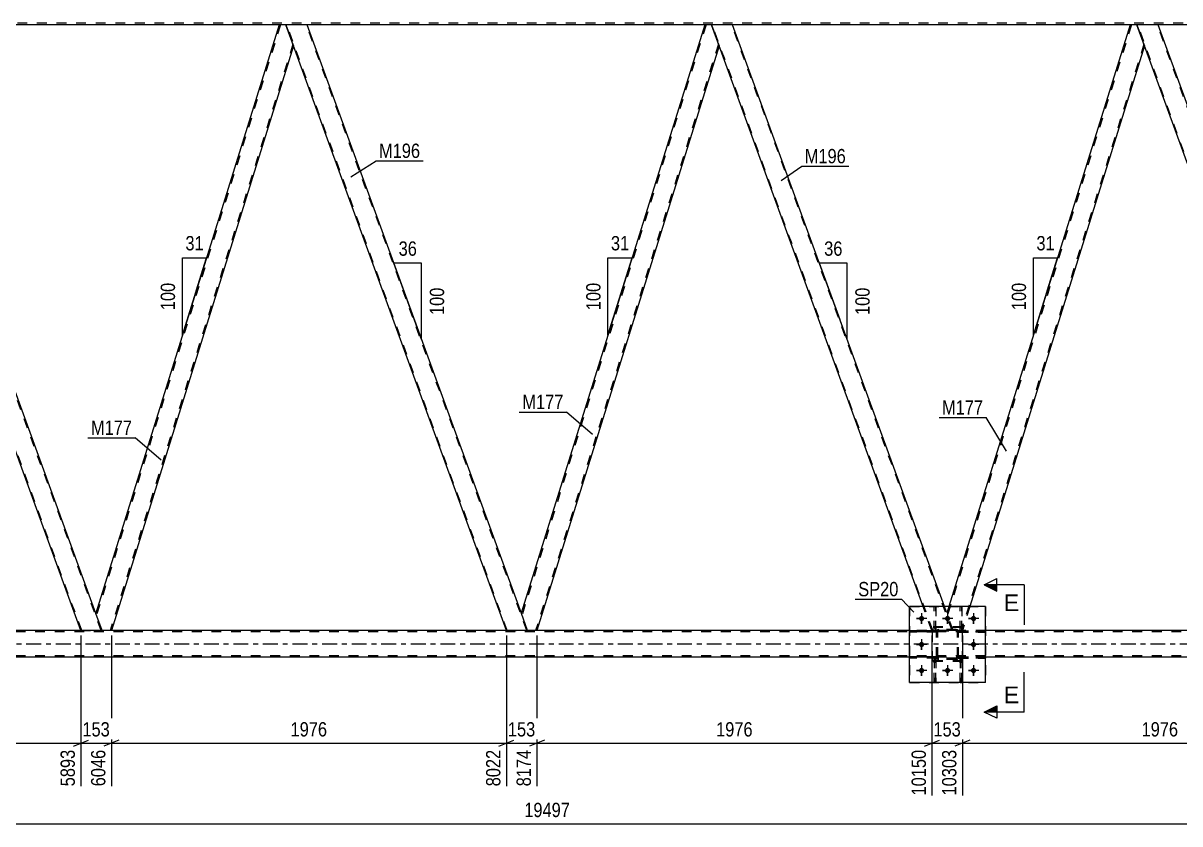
# Model space of a CAD drawing. Header units: millimetres. Extents: x 0 to 841, y 0 to 594.
# Drawn here: x 308 to 539.4, y 267.1 to 427.3 of the extents above; entities that cross this region are included whole.
import ezdxf

# ---------------------------------------------------------------- set-up
doc = ezdxf.new("R2010")
doc.units = ezdxf.units.MM
doc.linetypes.add('DXK_LINE_DOT2', pattern=[3.9198, 1.9599, -1.9599])
doc.linetypes.add('DXK_LINE_DOT3', pattern=[5.9187, 2.979, -0.9799, 0.9799, -0.9799])
doc.styles.add('Arial', font='ARIAL.TTF', dxfattribs={"height": 0.2})
doc.styles.add('Arial Narrow', font='ARIALN.TTF', dxfattribs={"height": 0.2})

# ---------------------------------------------------------------- blocks, each defined once
blk = doc.blocks.new('Part-103641004-3697 - 3414')
at = {"color": 7, "linetype": 'DXK_LINE_DOT2'}
for p, q in [((490.58, 300.2), (490.26, 300.2)), ((490.26, 300.2), (490.26, 295.37)), ((490.26, 299.6), (490.58, 299.6)), ((490.58, 295.37), (490.58, 300.2)), ((490.26, 295.37), (490.58, 295.37))]:
    blk.add_line(p, q, dxfattribs=at)
blk = doc.blocks.new('Part-103641004-3711 - 3414')
at = {"color": 7, "linetype": 'DXK_LINE_DOT2'}
for p, q in [((500.51, 305.73), (495.11, 305.73)), ((495.11, 305.73), (495.11, 305.41)), ((495.71, 305.41), (495.71, 305.73)), ((500.51, 305.41), (500.51, 305.73)), ((495.11, 305.41), (500.51, 305.41))]:
    blk.add_line(p, q, dxfattribs=at)
blk = doc.blocks.new('Part-103641004-3594 - 3414')
at = {"color": 2, "linetype": 'Continuous'}
for p, q in [((279.64, 426.97), (275.38, 426.97)), ((322.51, 309.17), (279.64, 426.97)), ((319.5, 305.75), (276.91, 422.77))]:
    blk.add_line(p, q, dxfattribs=at)
at = {"color": 7, "linetype": 'DXK_LINE_DOT2'}
for p, q in [((275.38, 426.97), (276.91, 422.77)), ((319.67, 305.75), (275.55, 426.97)), ((323.59, 305.75), (279.47, 426.97)), ((323.76, 305.75), (322.51, 309.17)), ((319.5, 305.75), (323.76, 305.75))]:
    blk.add_line(p, q, dxfattribs=at)
blk = doc.blocks.new('Part-103641004-3609 - 3414')
at = {"color": 2, "linetype": 'Continuous'}
for p, q in [((449.91, 426.97), (445.65, 426.97)), ((492.27, 310.57), (449.91, 426.97)), ((488.02, 310.57), (447.18, 422.77))]:
    blk.add_line(p, q, dxfattribs=at)
at = {"color": 7, "linetype": 'DXK_LINE_DOT2'}
for p, q in [((445.65, 426.97), (447.18, 422.77)), ((489.94, 305.75), (445.82, 426.97)), ((493.86, 305.75), (449.74, 426.97)), ((489.77, 305.75), (488.02, 310.57)), ((494.03, 305.75), (492.27, 310.57)), ((494.03, 305.75), (489.77, 305.75))]:
    blk.add_line(p, q, dxfattribs=at)
blk = doc.blocks.new('Part-103641004-3629 - 3414')
at = {"color": 2, "linetype": 'Continuous'}
for p, q in [((364.77, 426.97), (360.52, 426.97)), ((407.65, 309.17), (364.77, 426.97)), ((404.64, 305.75), (362.04, 422.77))]:
    blk.add_line(p, q, dxfattribs=at)
at = {"color": 7, "linetype": 'DXK_LINE_DOT2'}
for p, q in [((360.52, 426.97), (362.04, 422.77)), ((404.81, 305.75), (360.69, 426.97)), ((408.72, 305.75), (364.6, 426.97)), ((408.89, 305.75), (407.65, 309.17)), ((404.64, 305.75), (408.89, 305.75))]:
    blk.add_line(p, q, dxfattribs=at)
blk = doc.blocks.new('Part-103641004-3634 - 3414')
at = {"color": 2, "linetype": 'Continuous'}
for p, q in [((359.2, 426.97), (322.49, 309.22)), ((360.52, 426.97), (359.2, 426.97)), ((362.04, 422.77), (360.52, 426.97)), ((362.06, 422.72), (325.6, 305.75)), ((323.76, 305.75), (322.51, 309.17))]:
    blk.add_line(p, q, dxfattribs=at)
at = {"color": 7, "linetype": 'DXK_LINE_DOT2'}
for p, q in [((359.45, 426.97), (322.63, 308.85)), ((361.93, 423.09), (325.35, 305.75)), ((362.06, 422.72), (362.04, 422.77)), ((362.06, 422.72), (362.04, 422.77)), ((322.49, 309.22), (322.51, 309.17)), ((325.6, 305.75), (323.76, 305.75))]:
    blk.add_line(p, q, dxfattribs=at)
blk = doc.blocks.new('Part-103641004-3636 - 3414')
at = {"color": 7, "linetype": 'DXK_LINE_DOT2'}
for p, q in [((485.31, 310.57), (500.51, 310.57)), ((485.31, 310.57), (485.31, 295.37)), ((500.51, 310.57), (500.51, 295.37)), ((485.31, 295.37), (500.51, 295.37))]:
    blk.add_line(p, q, dxfattribs=at)
blk = doc.blocks.new('Part-103641004-3646 - 3414')
at = {"color": 2, "linetype": 'Continuous'}
for p, q in [((444.33, 426.97), (407.63, 309.22)), ((445.65, 426.97), (444.33, 426.97)), ((447.18, 422.77), (445.65, 426.97)), ((447.2, 422.72), (410.74, 305.75)), ((408.89, 305.75), (407.65, 309.17))]:
    blk.add_line(p, q, dxfattribs=at)
at = {"color": 7, "linetype": 'DXK_LINE_DOT2'}
for p, q in [((444.58, 426.97), (407.76, 308.85)), ((447.06, 423.09), (410.49, 305.75)), ((447.2, 422.72), (447.18, 422.77)), ((447.2, 422.72), (447.18, 422.77)), ((407.63, 309.22), (407.65, 309.17)), ((410.74, 305.75), (408.89, 305.75))]:
    blk.add_line(p, q, dxfattribs=at)
blk = doc.blocks.new('Part-103641004-3679 - 3414')
at = {"color": 7, "linetype": 'DXK_LINE_DOT2'}
for p, q in [((495.46, 295.37), (495.46, 300.2)), ((495.46, 300.2), (495.78, 300.2)), ((495.46, 299.6), (495.78, 299.6)), ((495.78, 300.2), (495.78, 295.37)), ((495.78, 295.37), (495.46, 295.37))]:
    blk.add_line(p, q, dxfattribs=at)
blk = doc.blocks.new('Bolt-103641004-3698 - 3414')
at = {"linetype": 'Continuous'}
for points in [[(488.23, 308.17, -1), (487.19, 308.17, -1)], [(493.43, 308.17, -1), (492.39, 308.17, -1)], [(498.63, 308.17, -1), (497.59, 308.17, -1)], [(488.23, 302.97, -1), (487.19, 302.97, -1)], [(498.63, 302.97, -1), (497.59, 302.97, -1)], [(488.23, 297.77, -1), (487.19, 297.77, -1)], [(493.43, 297.77, -1), (492.39, 297.77, -1)], [(498.63, 297.77, -1), (497.59, 297.77, -1)]]:
    blk.add_hatch(color=1, dxfattribs=at).paths.add_polyline_path(points)
at = {"color": 1, "linetype": 'Continuous'}
for p, q in [((488.75, 308.17), (486.67, 308.17)), ((487.71, 309.21), (487.71, 307.13)), ((493.95, 308.17), (491.87, 308.17)), ((492.91, 309.21), (492.91, 307.13)), ((499.15, 308.17), (497.07, 308.17)), ((498.11, 309.21), (498.11, 307.13)), ((487.71, 304.01), (487.71, 301.93)), ((498.11, 304.01), (498.11, 301.93)), ((488.75, 302.97), (486.67, 302.97)), ((499.15, 302.97), (497.07, 302.97)), ((487.71, 298.81), (487.71, 296.73)), ((492.91, 298.81), (492.91, 296.73)), ((498.11, 298.81), (498.11, 296.73)), ((488.75, 297.77), (486.67, 297.77)), ((493.95, 297.77), (491.87, 297.77)), ((499.15, 297.77), (497.07, 297.77))]:
    blk.add_line(p, q, dxfattribs=at)
blk = doc.blocks.new('Part-103641004-3708 - 3414')
at = {"color": 7, "linetype": 'DXK_LINE_DOT2'}
for p, q in [((500.51, 300.53), (495.11, 300.53)), ((495.11, 300.53), (495.11, 300.21)), ((495.11, 300.21), (500.51, 300.21)), ((495.71, 300.21), (495.71, 300.53)), ((500.51, 300.21), (500.51, 300.53))]:
    blk.add_line(p, q, dxfattribs=at)
blk = doc.blocks.new('Part-103641004-3728 - 3414')
at = {"color": 7, "linetype": 'DXK_LINE_DOT2'}
for p, q in [((495.78, 300.2), (495.46, 300.2)), ((495.46, 300.2), (495.46, 295.37)), ((495.46, 299.6), (495.78, 299.6)), ((495.78, 295.37), (495.78, 300.2)), ((495.46, 295.37), (495.78, 295.37))]:
    blk.add_line(p, q, dxfattribs=at)
blk = doc.blocks.new('Part-103641004-3854 - 3414')
at = {"color": 7, "linetype": 'DXK_LINE_DOT2'}
for p, q in [((495.91, 306.37), (489.91, 306.37)), ((489.91, 299.57), (489.91, 306.37)), ((495.91, 299.57), (495.91, 306.37)), ((495.91, 299.57), (489.91, 299.57))]:
    blk.add_line(p, q, dxfattribs=at)
blk = doc.blocks.new('Part-103641004-3739 - 3414')
at = {"color": 7, "linetype": 'DXK_LINE_DOT2'}
for p, q in [((495.46, 305.72), (495.46, 310.57)), ((495.46, 310.57), (495.78, 310.57)), ((495.78, 310.57), (495.78, 305.72)), ((495.46, 306.32), (495.78, 306.32)), ((495.78, 305.72), (495.46, 305.72))]:
    blk.add_line(p, q, dxfattribs=at)
blk = doc.blocks.new('Part-103641004-3876 - 3414')
at = {"color": 7, "linetype": 'DXK_LINE_DOT2'}
for p, q in [((529.72, 426.97), (492.9, 308.85)), ((532.2, 423.09), (495.62, 305.75)), ((532.33, 422.72), (532.31, 422.77)), ((532.33, 422.72), (532.31, 422.77)), ((493.18, 310.57), (492.76, 309.22)), ((497.37, 310.57), (495.87, 305.75)), ((494.03, 305.75), (492.76, 309.22)), ((495.87, 305.75), (494.03, 305.75))]:
    blk.add_line(p, q, dxfattribs=at)
at = {"color": 2, "linetype": 'Continuous'}
for p, q in [((529.47, 426.97), (493.18, 310.57)), ((530.78, 426.97), (529.47, 426.97)), ((532.31, 422.77), (530.78, 426.97)), ((532.33, 422.72), (497.37, 310.57))]:
    blk.add_line(p, q, dxfattribs=at)
blk = doc.blocks.new('Part-103641004-3771 - 3414')
at = {"color": 7, "linetype": 'DXK_LINE_DOT2'}
for p, q in [((490.71, 305.73), (485.31, 305.73)), ((485.31, 305.73), (485.31, 305.41)), ((490.11, 305.41), (490.11, 305.73)), ((490.71, 305.41), (490.71, 305.73)), ((490.71, 305.41), (485.31, 305.41))]:
    blk.add_line(p, q, dxfattribs=at)
blk = doc.blocks.new('Part-103641004-3786 - 3414')
at = {"color": 7, "linetype": 'DXK_LINE_DOT2'}
for p, q in [((490.71, 300.53), (485.31, 300.53)), ((485.31, 300.53), (485.31, 300.21)), ((490.71, 300.21), (485.31, 300.21)), ((490.11, 300.21), (490.11, 300.53)), ((490.71, 300.21), (490.71, 300.53))]:
    blk.add_line(p, q, dxfattribs=at)
blk = doc.blocks.new('Part-103641004-3791 - 3414')
at = {"color": 7, "linetype": 'DXK_LINE_DOT2'}
for p, q in [((770.94, 305.51), (95.51, 305.51)), ((500.51, 305.75), (485.31, 305.75)), ((770.94, 300.71), (95.51, 300.71)), ((500.51, 300.47), (485.31, 300.47))]:
    blk.add_line(p, q, dxfattribs=at)
at = {"color": 2, "linetype": 'Continuous'}
for p, q in [((485.31, 305.75), (245.3, 305.75)), ((655.58, 305.75), (500.51, 305.75)), ((485.31, 300.47), (245.3, 300.47)), ((655.58, 300.47), (500.51, 300.47))]:
    blk.add_line(p, q, dxfattribs=at)
at = {"color": 7, "linetype": 'DXK_LINE_DOT3'}
blk.add_line((95.51, 303.11), (770.94, 303.11), dxfattribs=at)
blk = doc.blocks.new('Part-103641004-3796 - 3414')
at = {"color": 2, "linetype": 'Continuous'}
for p, q in [((500.51, 310.57), (485.31, 310.57)), ((485.31, 295.37), (485.31, 310.57)), ((500.51, 295.37), (500.51, 310.57)), ((500.51, 295.37), (485.31, 295.37))]:
    blk.add_line(p, q, dxfattribs=at)
blk = doc.blocks.new('Part-103641004-3799 - 3414')
at = {"color": 7, "linetype": 'DXK_LINE_DOT2'}
for p, q in [((490.26, 305.72), (490.26, 310.57)), ((490.26, 310.57), (490.58, 310.57)), ((490.58, 310.57), (490.58, 305.72)), ((490.26, 306.32), (490.58, 306.32)), ((490.58, 305.72), (490.26, 305.72))]:
    blk.add_line(p, q, dxfattribs=at)
blk = doc.blocks.new('Part-103641004-3810 - 3414')
at = {"color": 7, "linetype": 'DXK_LINE_DOT2'}
for p, q in [((495.91, 306.5), (489.91, 306.5)), ((489.91, 299.7), (489.91, 306.5)), ((495.91, 299.7), (495.91, 306.5)), ((495.91, 299.7), (489.91, 299.7))]:
    blk.add_line(p, q, dxfattribs=at)
blk = doc.blocks.new('Bolt-103641004-3811 - 3414')
at = {"color": 1, "linetype": 'Continuous'}
for p, q in [((486.67, 308.17), (487.36, 308.17)), ((487.71, 309.21), (487.71, 308.51)), ((487.71, 307.13), (487.71, 307.82)), ((488.75, 308.17), (488.06, 308.17)), ((491.87, 308.17), (492.56, 308.17)), ((492.91, 309.21), (492.91, 308.51)), ((492.91, 307.13), (492.91, 307.82)), ((493.95, 308.17), (493.26, 308.17)), ((497.07, 308.17), (497.76, 308.17)), ((498.11, 309.21), (498.11, 308.51)), ((498.11, 307.13), (498.11, 307.82)), ((499.15, 308.17), (498.46, 308.17)), ((487.71, 304.01), (487.71, 303.31)), ((498.11, 304.01), (498.11, 303.31)), ((486.67, 302.97), (487.36, 302.97)), ((487.71, 301.93), (487.71, 302.62)), ((488.75, 302.97), (488.06, 302.97)), ((497.07, 302.97), (497.76, 302.97)), ((498.11, 301.93), (498.11, 302.62)), ((499.15, 302.97), (498.46, 302.97)), ((487.71, 298.81), (487.71, 298.11)), ((492.91, 298.81), (492.91, 298.11)), ((498.11, 298.81), (498.11, 298.11)), ((486.67, 297.77), (487.36, 297.77)), ((487.71, 296.73), (487.71, 297.42)), ((488.75, 297.77), (488.06, 297.77)), ((491.87, 297.77), (492.56, 297.77)), ((492.91, 296.73), (492.91, 297.42)), ((493.95, 297.77), (493.26, 297.77)), ((497.07, 297.77), (497.76, 297.77)), ((498.11, 296.73), (498.11, 297.42)), ((499.15, 297.77), (498.46, 297.77))]:
    blk.add_line(p, q, dxfattribs=at)
blk = doc.blocks.new('Part-103641004-3817 - 3414')
at = {"color": 7, "linetype": 'DXK_LINE_DOT2'}
for p, q in [((490.26, 295.37), (490.26, 300.2)), ((490.26, 300.2), (490.58, 300.2)), ((490.26, 299.6), (490.58, 299.6)), ((490.58, 300.2), (490.58, 295.37)), ((490.58, 295.37), (490.26, 295.37))]:
    blk.add_line(p, q, dxfattribs=at)
blk = doc.blocks.new('Part-103641004-3821 - 3414')
at = {"color": 7, "linetype": 'DXK_LINE_DOT2'}
for p, q in [((490.71, 305.49), (490.75, 305.67)), ((490.75, 305.67), (490.71, 305.49)), ((490.95, 305.49), (490.97, 305.58)), ((490.97, 305.58), (491.02, 305.66)), ((491.01, 305.93), (491.19, 305.97)), ((491.19, 305.97), (491.01, 305.93)), ((491.02, 305.66), (491.1, 305.71)), ((491.1, 305.71), (491.19, 305.73)), ((494.63, 305.97), (491.19, 305.97)), ((491.19, 305.73), (494.63, 305.73)), ((494.63, 305.97), (494.81, 305.93)), ((494.81, 305.93), (494.63, 305.97)), ((494.63, 305.73), (494.72, 305.71)), ((494.72, 305.71), (494.8, 305.66)), ((494.8, 305.66), (494.85, 305.58)), ((494.85, 305.58), (494.87, 305.49)), ((495.07, 305.67), (495.11, 305.49)), ((495.11, 305.49), (495.07, 305.67)), ((490.71, 300.45), (490.71, 305.49)), ((490.95, 300.45), (490.95, 305.49)), ((494.87, 300.45), (494.87, 305.49)), ((495.11, 300.45), (495.11, 305.49)), ((490.75, 300.26), (490.71, 300.45)), ((490.71, 300.45), (490.75, 300.26)), ((490.97, 300.35), (490.95, 300.45)), ((491.02, 300.28), (490.97, 300.35)), ((491.19, 299.97), (491.01, 300)), ((491.01, 300), (491.19, 299.97)), ((491.1, 300.22), (491.02, 300.28)), ((491.19, 300.21), (491.1, 300.22)), ((494.63, 300.21), (491.19, 300.21)), ((494.63, 299.97), (491.19, 299.97)), ((494.72, 300.22), (494.63, 300.21)), ((494.81, 300), (494.63, 299.97)), ((494.63, 299.97), (494.81, 300)), ((494.8, 300.28), (494.72, 300.22)), ((494.85, 300.35), (494.8, 300.28)), ((494.87, 300.45), (494.85, 300.35)), ((495.11, 300.45), (495.07, 300.26)), ((495.07, 300.26), (495.11, 300.45))]:
    blk.add_line(p, q, dxfattribs=at)
at = {"color": 7, "linetype": 'DXK_LINE_DOT3'}
blk.add_line((492.91, 302.97), (492.91, 302.97), dxfattribs=at)
at = {"color": 7, "linetype": 'DXK_LINE_DOT2'}
for centre, start, end in [((491.19, 305.49), 112.5, 157.5), ((491.19, 305.49), 112.5, 157.5), ((494.63, 305.49), 22.5, 67.5), ((494.63, 305.49), 22.5, 67.5), ((491.19, 300.45), 202.5, 247.5), ((491.19, 300.45), 202.5, 247.5), ((494.63, 300.45), 292.5, 337.5), ((494.63, 300.45), 292.5, 337.5)]:
    blk.add_arc(centre, 0.48, start, end, dxfattribs=at)
blk = doc.blocks.new('Part-103641004-3849 - 3414')
at = {"color": 7, "linetype": 'DXK_LINE_DOT2'}
for p, q in [((490.71, 305.49), (490.75, 305.67)), ((490.75, 305.67), (490.71, 305.49)), ((490.95, 305.49), (490.97, 305.58)), ((490.97, 305.58), (491.02, 305.66)), ((491.01, 305.93), (491.19, 305.97)), ((491.19, 305.97), (491.01, 305.93)), ((491.02, 305.66), (491.1, 305.71)), ((491.1, 305.71), (491.19, 305.73)), ((494.63, 305.97), (491.19, 305.97)), ((491.19, 305.73), (494.63, 305.73)), ((494.63, 305.97), (494.81, 305.93)), ((494.81, 305.93), (494.63, 305.97)), ((494.63, 305.73), (494.72, 305.71)), ((494.72, 305.71), (494.8, 305.66)), ((494.8, 305.66), (494.85, 305.58)), ((494.85, 305.58), (494.87, 305.49)), ((495.07, 305.67), (495.11, 305.49)), ((495.11, 305.49), (495.07, 305.67)), ((490.71, 300.45), (490.71, 305.49)), ((490.95, 300.45), (490.95, 305.49)), ((494.87, 300.45), (494.87, 305.49)), ((495.11, 300.45), (495.11, 305.49)), ((490.75, 300.26), (490.71, 300.45)), ((490.71, 300.45), (490.75, 300.26)), ((490.97, 300.35), (490.95, 300.45)), ((491.02, 300.28), (490.97, 300.35)), ((491.19, 299.97), (491.01, 300)), ((491.01, 300), (491.19, 299.97)), ((491.1, 300.22), (491.02, 300.28)), ((491.19, 300.21), (491.1, 300.22)), ((494.63, 300.21), (491.19, 300.21)), ((494.63, 299.97), (491.19, 299.97)), ((494.72, 300.22), (494.63, 300.21)), ((494.81, 300), (494.63, 299.97)), ((494.63, 299.97), (494.81, 300)), ((494.8, 300.28), (494.72, 300.22)), ((494.85, 300.35), (494.8, 300.28)), ((494.87, 300.45), (494.85, 300.35)), ((495.11, 300.45), (495.07, 300.26)), ((495.07, 300.26), (495.11, 300.45))]:
    blk.add_line(p, q, dxfattribs=at)
at = {"color": 7, "linetype": 'DXK_LINE_DOT3'}
blk.add_line((492.91, 302.97), (492.91, 302.97), dxfattribs=at)
at = {"color": 7, "linetype": 'DXK_LINE_DOT2'}
for centre, start, end in [((491.19, 305.49), 112.5, 157.5), ((491.19, 305.49), 112.5, 157.5), ((494.63, 305.49), 22.5, 67.5), ((494.63, 305.49), 22.5, 67.5), ((491.19, 300.45), 202.5, 247.5), ((491.19, 300.45), 202.5, 247.5), ((494.63, 300.45), 292.5, 337.5), ((494.63, 300.45), 292.5, 337.5)]:
    blk.add_arc(centre, 0.48, start, end, dxfattribs=at)
blk = doc.blocks.new('Part-103641004-3850 - 3414')
at = {"color": 7, "linetype": 'DXK_LINE_DOT2'}
for p, q in [((495.11, 305.41), (495.11, 305.73)), ((495.11, 305.73), (500.51, 305.73)), ((495.71, 305.41), (495.71, 305.73)), ((500.51, 305.73), (500.51, 305.41)), ((500.51, 305.41), (495.11, 305.41))]:
    blk.add_line(p, q, dxfattribs=at)
blk = doc.blocks.new('Part-103641004-3851 - 3414')
at = {"color": 7, "linetype": 'DXK_LINE_DOT2'}
for p, q in [((490.71, 300.53), (485.31, 300.53)), ((485.31, 300.21), (485.31, 300.53)), ((490.71, 300.21), (485.31, 300.21)), ((490.11, 300.21), (490.11, 300.53)), ((490.71, 300.53), (490.71, 300.21))]:
    blk.add_line(p, q, dxfattribs=at)
blk = doc.blocks.new('Part-103641004-3852 - 3414')
at = {"color": 7, "linetype": 'DXK_LINE_DOT2'}
for p, q in [((490.71, 305.73), (485.31, 305.73)), ((485.31, 305.41), (485.31, 305.73)), ((490.11, 305.41), (490.11, 305.73)), ((490.71, 305.73), (490.71, 305.41)), ((490.71, 305.41), (485.31, 305.41))]:
    blk.add_line(p, q, dxfattribs=at)
blk = doc.blocks.new('Part-103641004-3853 - 3414')
at = {"color": 2, "linetype": 'Continuous'}
for p, q in [((490.26, 310.57), (490.26, 310.57)), ((490.58, 310.57), (490.26, 310.57)), ((490.58, 310.57), (490.58, 310.57))]:
    blk.add_line(p, q, dxfattribs=at)
at = {"color": 7, "linetype": 'DXK_LINE_DOT2'}
for p, q in [((490.26, 305.72), (490.26, 310.57)), ((490.58, 305.72), (490.58, 310.57)), ((490.26, 306.32), (490.58, 306.32)), ((490.58, 305.72), (490.26, 305.72))]:
    blk.add_line(p, q, dxfattribs=at)
blk = doc.blocks.new('Part-103641004-3870 - 3414')
at = {"color": 7, "linetype": 'DXK_LINE_DOT2'}
for p, q in [((759.54, 427.29), (95.51, 427.29)), ((708.55, 426.97), (188.93, 426.97)), ((364.77, 426.97), (359.2, 426.97)), ((449.91, 426.97), (444.33, 426.97)), ((535.04, 426.97), (529.47, 426.97))]:
    blk.add_line(p, q, dxfattribs=at)
at = {"color": 2, "linetype": 'Continuous'}
for p, q in [((359.2, 426.97), (279.64, 426.97)), ((444.33, 426.97), (364.77, 426.97)), ((529.47, 426.97), (449.91, 426.97)), ((614.6, 426.97), (535.04, 426.97))]:
    blk.add_line(p, q, dxfattribs=at)
blk = doc.blocks.new('Part-103641004-3881 - 3414')
at = {"color": 2, "linetype": 'Continuous'}
for p, q in [((535.04, 426.97), (530.78, 426.97)), ((577.92, 309.17), (535.04, 426.97)), ((574.9, 305.75), (532.31, 422.77))]:
    blk.add_line(p, q, dxfattribs=at)
at = {"color": 7, "linetype": 'DXK_LINE_DOT2'}
for p, q in [((530.78, 426.97), (532.31, 422.77)), ((575.07, 305.75), (530.95, 426.97)), ((578.99, 305.75), (534.87, 426.97)), ((579.16, 305.75), (577.92, 309.17)), ((574.9, 305.75), (579.16, 305.75))]:
    blk.add_line(p, q, dxfattribs=at)
blk = doc.blocks.new('Part-103641004-3887 - 3414')
at = {"color": 7, "linetype": 'DXK_LINE_DOT2'}
for p, q in [((495.11, 300.21), (495.11, 300.53)), ((495.11, 300.53), (500.51, 300.53)), ((500.51, 300.21), (495.11, 300.21)), ((495.71, 300.21), (495.71, 300.53)), ((500.51, 300.53), (500.51, 300.21))]:
    blk.add_line(p, q, dxfattribs=at)
blk = doc.blocks.new('Part-103641004-3890 - 3414')
at = {"color": 2, "linetype": 'Continuous'}
for p, q in [((495.46, 310.57), (495.46, 310.57)), ((495.78, 310.57), (495.46, 310.57)), ((495.78, 310.57), (495.78, 310.57))]:
    blk.add_line(p, q, dxfattribs=at)
at = {"color": 7, "linetype": 'DXK_LINE_DOT2'}
for p, q in [((495.46, 305.72), (495.46, 310.57)), ((495.78, 305.72), (495.78, 310.57)), ((495.46, 306.32), (495.78, 306.32)), ((495.78, 305.72), (495.46, 305.72))]:
    blk.add_line(p, q, dxfattribs=at)
blk = doc.blocks.new('AngleDimension-103641004-18969 - 3414')
at = {"color": 7, "linetype": 'Continuous'}
for p, q in [((339.84, 380.33), (344.66, 380.33)), ((339.84, 364.87), (344.66, 380.33)), ((339.84, 364.87), (339.84, 380.33)), ((342.6, 373.71), (344.66, 380.33))]:
    blk.add_line(p, q, dxfattribs=at)
at = {"color": 0}
for points in [[(344.68, 381.23), (344.68, 385.43), (339.82, 385.43), (339.82, 381.23)], [(338.94, 375.94), (334.74, 375.94), (334.74, 369.26), (338.94, 369.26)]]:
    blk.add_wipeout(points, dxfattribs=at)
at = {"color": 3, "style": 'Arial Narrow'}
blk.add_text('31', height=2.863, dxfattribs=at).set_placement((340.42, 381.83))
blk.add_text('100', height=2.863, rotation=90.0002, dxfattribs=at).set_placement((338.34, 369.86))
blk = doc.blocks.new('AngleDimension-103641004-19025 - 3414')
at = {"color": 7, "linetype": 'Continuous'}
for p, q in [((510.11, 380.33), (514.93, 380.33)), ((510.11, 364.87), (514.93, 380.33)), ((510.11, 364.87), (510.11, 380.33)), ((512.86, 373.71), (514.93, 380.33))]:
    blk.add_line(p, q, dxfattribs=at)
at = {"color": 0}
for points in [[(514.95, 381.23), (514.95, 385.43), (510.09, 385.43), (510.09, 381.23)], [(509.21, 375.94), (505.01, 375.94), (505.01, 369.26), (509.21, 369.26)]]:
    blk.add_wipeout(points, dxfattribs=at)
at = {"color": 3, "style": 'Arial Narrow'}
blk.add_text('31', height=2.863, dxfattribs=at).set_placement((510.69, 381.83))
blk.add_text('100', height=2.863, rotation=90.0002, dxfattribs=at).set_placement((508.61, 369.86))
blk = doc.blocks.new('AngleDimension-103641004-19027 - 3414')
at = {"color": 7, "linetype": 'Continuous'}
for p, q in [((471.39, 367.95), (467.28, 379.25)), ((472.82, 379.25), (467.28, 379.25)), ((472.82, 364.02), (467.28, 379.25)), ((472.82, 364.02), (472.82, 379.25))]:
    blk.add_line(p, q, dxfattribs=at)
at = {"color": 0}
for points in [[(472.47, 380.15), (472.47, 384.35), (467.62, 384.35), (467.62, 380.15)], [(477.92, 374.98), (473.72, 374.98), (473.72, 368.29), (477.92, 368.29)]]:
    blk.add_wipeout(points, dxfattribs=at)
at = {"color": 3, "style": 'Arial Narrow'}
blk.add_text('36', height=2.863, dxfattribs=at).set_placement((468.22, 380.75))
blk.add_text('100', height=2.863, rotation=90.0002, dxfattribs=at).set_placement((477.32, 368.89))
blk = doc.blocks.new('StraightDimension-103641004-5059 - 3414')
at = {"color": 7, "linetype": 'Continuous'}
for p, q in [((495.87, 304.75), (495.87, 272.77)), ((574.9, 304.75), (574.9, 272.77)), ((497.37, 283.82), (494.37, 282.62)), ((495.87, 283.22), (574.9, 283.22)), ((573.4, 282.62), (576.4, 283.82))]:
    blk.add_line(p, q, dxfattribs=at)
at = {"color": 0}
blk.add_wipeout([(539.64, 283.97), (539.64, 288.17), (531.13, 288.17), (531.13, 283.97)], dxfattribs=at)
at = {"color": 0, "linetype": 'Continuous'}
blk.add_wipeout([(574.3, 282.52), (570.1, 282.52), (570.1, 272.17), (574.3, 272.17)], dxfattribs=at)
at = {"color": 3, "style": 'Arial Narrow'}
blk.add_text('1976', height=2.863, dxfattribs=at).set_placement((531.73, 284.57))
at = {"color": 3, "linetype": 'Continuous', "style": 'Arial Narrow'}
blk.add_text('12279', height=2.863, rotation=90.0002, dxfattribs=at).set_placement((573.7, 272.77))
blk = doc.blocks.new('StraightDimension-103641004-5078 - 3414')
at = {"color": 7, "linetype": 'Continuous'}
for p, q in [((489.77, 304.75), (489.77, 272.77)), ((495.87, 304.75), (495.87, 272.77)), ((488.27, 282.62), (491.27, 283.82)), ((489.77, 283.22), (495.87, 283.22)), ((497.37, 283.82), (494.37, 282.62))]:
    blk.add_line(p, q, dxfattribs=at)
at = {"color": 0}
blk.add_wipeout([(496.16, 283.97), (496.16, 288.17), (489.48, 288.17), (489.48, 283.97)], dxfattribs=at)
at = {"color": 0, "linetype": 'Continuous'}
blk.add_wipeout([(495.27, 282.52), (491.07, 282.52), (491.07, 272.17), (495.27, 272.17)], dxfattribs=at)
at = {"color": 3, "style": 'Arial Narrow'}
blk.add_text('153', height=2.863, dxfattribs=at).set_placement((490.08, 284.57))
at = {"color": 3, "linetype": 'Continuous', "style": 'Arial Narrow'}
blk.add_text('10303', height=2.863, rotation=90.0002, dxfattribs=at).set_placement((494.67, 272.77))
blk = doc.blocks.new('StraightDimension-103641004-5097 - 3414')
at = {"color": 7, "linetype": 'Continuous'}
for p, q in [((410.74, 304.75), (410.74, 274.6)), ((489.77, 304.75), (489.77, 272.77)), ((412.24, 283.82), (409.24, 282.62)), ((410.74, 283.22), (489.77, 283.22)), ((488.27, 282.62), (491.27, 283.82))]:
    blk.add_line(p, q, dxfattribs=at)
at = {"color": 0}
blk.add_wipeout([(454.51, 283.97), (454.51, 288.17), (446, 288.17), (446, 283.97)], dxfattribs=at)
at = {"color": 0, "linetype": 'Continuous'}
blk.add_wipeout([(489.17, 282.52), (484.97, 282.52), (484.97, 272.17), (489.17, 272.17)], dxfattribs=at)
at = {"color": 3, "style": 'Arial Narrow'}
blk.add_text('1976', height=2.863, dxfattribs=at).set_placement((446.6, 284.57))
at = {"color": 3, "linetype": 'Continuous', "style": 'Arial Narrow'}
blk.add_text('10150', height=2.863, rotation=90.0002, dxfattribs=at).set_placement((488.57, 272.77))
blk = doc.blocks.new('StraightDimension-103641004-5116 - 3414')
at = {"color": 7, "linetype": 'Continuous'}
for p, q in [((404.64, 304.75), (404.64, 274.6)), ((410.74, 304.75), (410.74, 274.6)), ((403.14, 282.62), (406.14, 283.82)), ((404.64, 283.22), (410.74, 283.22)), ((412.24, 283.82), (409.24, 282.62))]:
    blk.add_line(p, q, dxfattribs=at)
at = {"color": 0}
blk.add_wipeout([(411.03, 283.97), (411.03, 288.17), (404.34, 288.17), (404.34, 283.97)], dxfattribs=at)
at = {"color": 0, "linetype": 'Continuous'}
blk.add_wipeout([(410.14, 282.52), (405.94, 282.52), (405.94, 274), (410.14, 274)], dxfattribs=at)
at = {"color": 3, "style": 'Arial Narrow'}
blk.add_text('153', height=2.863, dxfattribs=at).set_placement((404.94, 284.57))
at = {"color": 3, "linetype": 'Continuous', "style": 'Arial Narrow'}
blk.add_text('8174', height=2.863, rotation=90.0002, dxfattribs=at).set_placement((409.54, 274.6))
blk = doc.blocks.new('StraightDimension-103641004-5135 - 3414')
at = {"color": 7, "linetype": 'Continuous'}
for p, q in [((325.6, 304.75), (325.6, 274.6)), ((404.64, 304.75), (404.64, 274.6)), ((327.1, 283.82), (324.1, 282.62)), ((325.6, 283.22), (404.64, 283.22)), ((403.14, 282.62), (406.14, 283.82))]:
    blk.add_line(p, q, dxfattribs=at)
at = {"color": 0}
blk.add_wipeout([(369.38, 283.97), (369.38, 288.17), (360.86, 288.17), (360.86, 283.97)], dxfattribs=at)
at = {"color": 0, "linetype": 'Continuous'}
blk.add_wipeout([(404.04, 282.52), (399.84, 282.52), (399.84, 274), (404.04, 274)], dxfattribs=at)
at = {"color": 3, "style": 'Arial Narrow'}
blk.add_text('1976', height=2.863, dxfattribs=at).set_placement((361.46, 284.57))
at = {"color": 3, "linetype": 'Continuous', "style": 'Arial Narrow'}
blk.add_text('8022', height=2.863, rotation=90.0002, dxfattribs=at).set_placement((403.44, 274.6))
blk = doc.blocks.new('StraightDimension-103641004-5154 - 3414')
at = {"color": 7, "linetype": 'Continuous'}
for p, q in [((319.5, 304.75), (319.5, 274.6)), ((325.6, 304.75), (325.6, 274.6)), ((318, 282.62), (321, 283.82)), ((319.5, 283.22), (325.6, 283.22)), ((327.1, 283.82), (324.1, 282.62))]:
    blk.add_line(p, q, dxfattribs=at)
at = {"color": 0}
blk.add_wipeout([(325.89, 283.97), (325.89, 288.17), (319.21, 288.17), (319.21, 283.97)], dxfattribs=at)
at = {"color": 0, "linetype": 'Continuous'}
blk.add_wipeout([(325, 282.52), (320.8, 282.52), (320.8, 274), (325, 274)], dxfattribs=at)
at = {"color": 3, "style": 'Arial Narrow'}
blk.add_text('153', height=2.863, dxfattribs=at).set_placement((319.81, 284.57))
at = {"color": 3, "linetype": 'Continuous', "style": 'Arial Narrow'}
blk.add_text('6046', height=2.863, rotation=90.0002, dxfattribs=at).set_placement((324.4, 274.6))
blk = doc.blocks.new('StraightDimension-103641004-5173 - 3414')
at = {"color": 7, "linetype": 'Continuous'}
for p, q in [((240.47, 304.75), (240.47, 274.6)), ((319.5, 304.75), (319.5, 274.6)), ((241.97, 283.82), (238.97, 282.62)), ((240.47, 283.22), (319.5, 283.22)), ((318, 282.62), (321, 283.82))]:
    blk.add_line(p, q, dxfattribs=at)
at = {"color": 0}
blk.add_wipeout([(284.24, 283.97), (284.24, 288.17), (275.73, 288.17), (275.73, 283.97)], dxfattribs=at)
at = {"color": 0, "linetype": 'Continuous'}
blk.add_wipeout([(318.9, 282.52), (314.7, 282.52), (314.7, 274), (318.9, 274)], dxfattribs=at)
at = {"color": 3, "style": 'Arial Narrow'}
blk.add_text('1976', height=2.863, dxfattribs=at).set_placement((276.33, 284.57))
at = {"color": 3, "linetype": 'Continuous', "style": 'Arial Narrow'}
blk.add_text('5893', height=2.863, rotation=90.0002, dxfattribs=at).set_placement((318.3, 274.6))
blk = doc.blocks.new('AngleDimension-103641004-18997 - 3414')
at = {"color": 7, "linetype": 'Continuous'}
for p, q in [((424.97, 380.33), (429.79, 380.33)), ((424.97, 364.87), (429.79, 380.33)), ((424.97, 364.87), (424.97, 380.33)), ((427.73, 373.71), (429.79, 380.33))]:
    blk.add_line(p, q, dxfattribs=at)
at = {"color": 0}
for points in [[(429.81, 381.23), (429.81, 385.43), (424.96, 385.43), (424.96, 381.23)], [(424.07, 375.94), (419.87, 375.94), (419.87, 369.26), (424.07, 369.26)]]:
    blk.add_wipeout(points, dxfattribs=at)
at = {"color": 3, "style": 'Arial Narrow'}
blk.add_text('31', height=2.863, dxfattribs=at).set_placement((425.56, 381.83))
blk.add_text('100', height=2.863, rotation=90.0002, dxfattribs=at).set_placement((423.47, 369.86))
blk = doc.blocks.new('AngleDimension-103641004-18999 - 3414')
at = {"color": 7, "linetype": 'Continuous'}
for p, q in [((386.25, 367.95), (382.14, 379.25)), ((387.68, 379.25), (382.14, 379.25)), ((387.68, 364.02), (382.14, 379.25)), ((387.68, 364.02), (387.68, 379.25))]:
    blk.add_line(p, q, dxfattribs=at)
at = {"color": 0}
for points in [[(387.34, 380.15), (387.34, 384.35), (382.48, 384.35), (382.48, 380.15)], [(392.78, 374.98), (388.58, 374.98), (388.58, 368.29), (392.78, 368.29)]]:
    blk.add_wipeout(points, dxfattribs=at)
at = {"color": 3, "style": 'Arial Narrow'}
blk.add_text('36', height=2.863, dxfattribs=at).set_placement((383.08, 380.75))
blk.add_text('100', height=2.863, rotation=90.0002, dxfattribs=at).set_placement((392.18, 368.89))
blk = doc.blocks.new('StraightDimension-103641004-19127 - 3414')
at = {"color": 7, "linetype": 'Continuous'}
blk.add_line((43.78, 267.09), (781.8, 267.09), dxfattribs=at)
at = {"color": 0}
blk.add_wipeout([(417.96, 267.84), (417.96, 272.04), (407.62, 272.04), (407.62, 267.84)], dxfattribs=at)
at = {"color": 3, "style": 'Arial Narrow'}
blk.add_text('19497', height=2.863, dxfattribs=at).set_placement((408.22, 268.44))
blk = doc.blocks.new('Mark-103641004-3625 - 3414')
at = {"color": 0}
blk.add_wipeout([(387.38, 400.32), (387.38, 403.32), (379.16, 403.32), (379.16, 400.32)], dxfattribs=at)
blk.add_wipeout([(387.38, 400.32), (387.38, 403.32), (379.16, 403.32), (379.16, 400.32)], dxfattribs=at)
at = {"color": 30, "linetype": 'Continuous'}
for p, q in [((373.51, 396.57), (378.56, 399.72)), ((378.56, 399.72), (387.98, 399.72))]:
    blk.add_line(p, q, dxfattribs=at)
at = {"color": 3, "style": 'Arial Narrow'}
blk.add_text('M196', height=2.863, dxfattribs=at).set_placement((379.16, 400.32))
blk = doc.blocks.new('Mark-103641004-3605 - 3414')
at = {"color": 0}
blk.add_wipeout([(472.56, 399.25), (472.56, 402.25), (464.34, 402.25), (464.34, 399.25)], dxfattribs=at)
blk.add_wipeout([(472.56, 399.25), (472.56, 402.25), (464.34, 402.25), (464.34, 399.25)], dxfattribs=at)
at = {"color": 30, "linetype": 'Continuous'}
for p, q in [((459.61, 395.83), (463.74, 398.65)), ((463.74, 398.65), (473.16, 398.65))]:
    blk.add_line(p, q, dxfattribs=at)
at = {"color": 3, "style": 'Arial Narrow'}
blk.add_text('M196', height=2.863, dxfattribs=at).set_placement((464.34, 399.25))
blk = doc.blocks.new('Mark-103641004-3630 - 3414')
at = {"color": 0}
blk.add_wipeout([(329.75, 344.92), (329.75, 347.92), (321.52, 347.92), (321.52, 344.92)], dxfattribs=at)
blk.add_wipeout([(329.75, 344.92), (329.75, 347.92), (321.52, 347.92), (321.52, 344.92)], dxfattribs=at)
at = {"color": 30, "linetype": 'Continuous'}
for p in [(320.92, 344.32), (335.6, 339.87)]:
    blk.add_line(p, (330.35, 344.32), dxfattribs=at)
at = {"color": 3, "style": 'Arial Narrow'}
blk.add_text('M177', height=2.863, dxfattribs=at).set_placement((321.52, 344.92))
blk = doc.blocks.new('Mark-103641004-3642 - 3414')
at = {"color": 0}
blk.add_wipeout([(416.05, 350.07), (416.05, 353.07), (407.83, 353.07), (407.83, 350.07)], dxfattribs=at)
blk.add_wipeout([(416.05, 350.07), (416.05, 353.07), (407.83, 353.07), (407.83, 350.07)], dxfattribs=at)
at = {"color": 30, "linetype": 'Continuous'}
for p in [(407.23, 349.47), (421.9, 345.02)]:
    blk.add_line(p, (416.65, 349.47), dxfattribs=at)
at = {"color": 3, "style": 'Arial Narrow'}
blk.add_text('M177', height=2.863, dxfattribs=at).set_placement((407.83, 350.07))
blk = doc.blocks.new('Mark-103641004-3792 - 3414')
at = {"color": 0}
blk.add_wipeout([(483.08, 312.62), (483.08, 315.62), (475.04, 315.62), (475.04, 312.62)], dxfattribs=at)
blk.add_wipeout([(483.08, 312.62), (483.08, 315.62), (475.04, 315.62), (475.04, 312.62)], dxfattribs=at)
at = {"color": 30, "linetype": 'Continuous'}
for p in [(474.44, 312.02), (486.19, 309.44)]:
    blk.add_line(p, (483.68, 312.02), dxfattribs=at)
at = {"color": 3, "style": 'Arial Narrow'}
blk.add_text('SP20', height=2.863, dxfattribs=at).set_placement((475.04, 312.62))
blk = doc.blocks.new('Mark-103641004-3872 - 3414')
at = {"color": 0}
blk.add_wipeout([(500.02, 348.97), (500.02, 351.97), (491.8, 351.97), (491.8, 348.97)], dxfattribs=at)
blk.add_wipeout([(500.02, 348.97), (500.02, 351.97), (491.8, 351.97), (491.8, 348.97)], dxfattribs=at)
at = {"color": 30, "linetype": 'Continuous'}
for p in [(491.2, 348.37), (504.7, 341.67)]:
    blk.add_line(p, (500.62, 348.37), dxfattribs=at)
at = {"color": 3, "style": 'Arial Narrow'}
blk.add_text('M177', height=2.863, dxfattribs=at).set_placement((491.8, 348.97))
blk = doc.blocks.new('SectionMark-103641004-5273 - 3414')
at = {"linetype": 'Continuous'}
for points in [[(502.74, 314.92), (502.74, 313.67), (500.24, 314.92)], [(502.74, 290.71), (502.74, 289.46), (500.24, 289.46)]]:
    blk.add_hatch(color=6, dxfattribs=at).paths.add_polyline_path(points)
at = {"color": 6, "linetype": 'Continuous'}
for p, q in [((500.24, 314.92), (502.74, 316.17)), ((508.24, 314.92), (500.24, 314.92)), ((500.24, 314.92), (502.74, 313.67)), ((502.74, 313.67), (502.74, 316.17)), ((500.24, 289.46), (502.74, 290.71)), ((508.24, 289.46), (500.24, 289.46)), ((502.74, 288.21), (500.24, 289.46)), ((502.74, 290.71), (502.74, 288.21))]:
    blk.add_line(p, q, dxfattribs=at)
at = {"color": 0, "linetype": 'Continuous'}
for points in [[(507.24, 309.67), (507.24, 313.17), (504.13, 313.17), (504.13, 309.67)], [(507.24, 291.21), (507.24, 294.71), (504.13, 294.71), (504.13, 291.21)]]:
    blk.add_wipeout(points, dxfattribs=at)
at = {"color": 6, "linetype": 'Continuous'}
for p, q in [((508.24, 314.92), (508.24, 306.92)), ((508.24, 289.46), (508.24, 297.46))]:
    blk.add_line(p, q, dxfattribs=at)
at = {"color": 3, "linetype": 'Continuous', "style": 'Arial'}
for p in [(504.13, 309.67), (504.13, 291.21)]:
    blk.add_text('E', height=3.34, dxfattribs=at).set_placement(p)

msp = doc.modelspace()

# ---------------------------------------------------------------- block references
for name in ['Part-103641004-3870 - 3414', 'Part-103641004-3594 - 3414', 'Part-103641004-3634 - 3414', 'Part-103641004-3629 - 3414', 'Part-103641004-3646 - 3414', 'Part-103641004-3609 - 3414', 'Part-103641004-3876 - 3414', 'Part-103641004-3881 - 3414', 'Part-103641004-3636 - 3414', 'Part-103641004-3796 - 3414', 'Part-103641004-3799 - 3414', 'Part-103641004-3853 - 3414', 'Part-103641004-3739 - 3414', 'Part-103641004-3890 - 3414', 'Bolt-103641004-3698 - 3414', 'Bolt-103641004-3811 - 3414', 'Part-103641004-3791 - 3414', 'Part-103641004-3771 - 3414', 'Part-103641004-3852 - 3414', 'Part-103641004-3810 - 3414', 'Part-103641004-3854 - 3414', 'Part-103641004-3821 - 3414', 'Part-103641004-3849 - 3414', 'Part-103641004-3711 - 3414', 'Part-103641004-3850 - 3414', 'Part-103641004-3786 - 3414', 'Part-103641004-3851 - 3414', 'Part-103641004-3697 - 3414', 'Part-103641004-3817 - 3414', 'Part-103641004-3708 - 3414', 'Part-103641004-3887 - 3414', 'Part-103641004-3679 - 3414', 'Part-103641004-3728 - 3414']:
    msp.add_blockref(name, (0, 0))

# ---------------------------------------------------------------- next in the draw order: block references
for name in ['AngleDimension-103641004-18969 - 3414', 'AngleDimension-103641004-18999 - 3414', 'AngleDimension-103641004-18997 - 3414', 'AngleDimension-103641004-19027 - 3414', 'AngleDimension-103641004-19025 - 3414', 'StraightDimension-103641004-5059 - 3414']:
    msp.add_blockref(name, (0, 0))

# ---------------------------------------------------------------- next in the draw order: block references
msp.add_blockref('StraightDimension-103641004-5078 - 3414', (0, 0))

# ---------------------------------------------------------------- next in the draw order: block references
msp.add_blockref('StraightDimension-103641004-5097 - 3414', (0, 0))

# ---------------------------------------------------------------- next in the draw order: block references
msp.add_blockref('StraightDimension-103641004-5116 - 3414', (0, 0))

# ---------------------------------------------------------------- next in the draw order: block references
msp.add_blockref('StraightDimension-103641004-5135 - 3414', (0, 0))

# ---------------------------------------------------------------- next in the draw order: block references
msp.add_blockref('StraightDimension-103641004-5154 - 3414', (0, 0))

# ---------------------------------------------------------------- next in the draw order: block references
msp.add_blockref('StraightDimension-103641004-5173 - 3414', (0, 0))

# ---------------------------------------------------------------- next in the draw order: block references
msp.add_blockref('StraightDimension-103641004-19127 - 3414', (0, 0))

# ---------------------------------------------------------------- next in the draw order: block references
for name in ['Mark-103641004-3625 - 3414', 'Mark-103641004-3605 - 3414', 'Mark-103641004-3642 - 3414', 'Mark-103641004-3872 - 3414', 'Mark-103641004-3630 - 3414', 'Mark-103641004-3792 - 3414', 'SectionMark-103641004-5273 - 3414']:
    msp.add_blockref(name, (0, 0))

doc.saveas('drawing.dxf')
